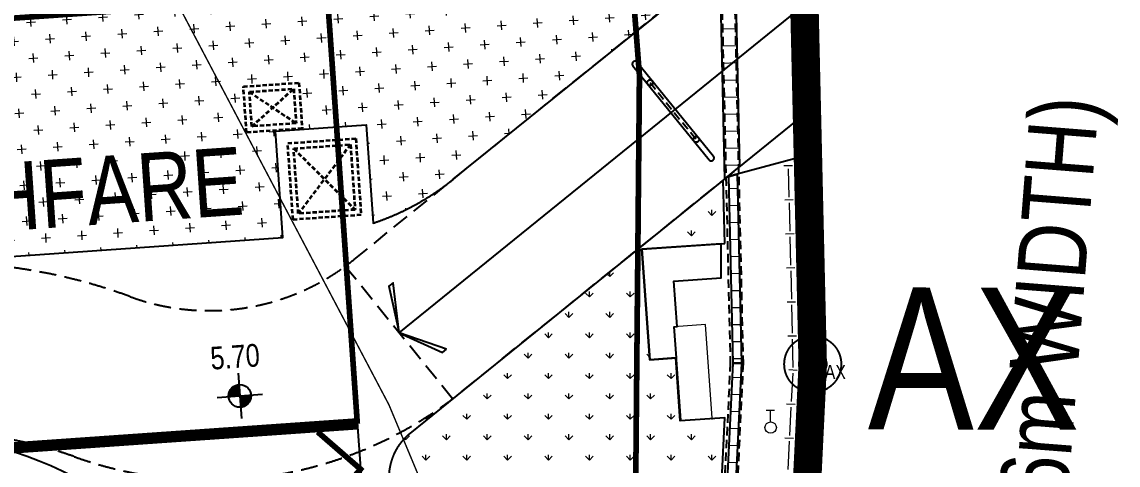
# Model space of a CAD drawing. Header units: millimetres. Extents: x 834681283 to 835686922, y 817551134 to 819407044.
# Drawn here: x 835616546 to 835655109, y 818194229 to 818209841 of the extents above; entities that cross this region are included whole.
import ezdxf
from ezdxf.enums import TextEntityAlignment as Align
from ezdxf.xclip import XClip

# ---------------------------------------------------------------- set-up
doc = ezdxf.new("R2010")
doc.units = ezdxf.units.MM
doc.header["$LTSCALE"] = 1200
doc.header["$MEASUREMENT"] = 0
doc.header["$XCLIPFRAME"] = 0
for name, pattern in [('HIDDENX2', [0.75, 0.5, -0.25]), ('P01-MAAN-P-EVA$0$DGN Style 4', [76.56341402296752, 38.25779588905311, -19.12889794452655, 0.04782224486131638, -19.12889794452655]), ('P01-MAAN-P-EVA$0$HIDDENX2', [0.75, 0.5, -0.25]), ('P01-MAGP-EVA-GREENERY$0$HIDDEN', [0.375, 0.25, -0.125]), ('P01-MAGP-EVA-GREENERY$0$HIDDEN2', [0.1875, 0.125, -0.0625]), ('P01-MAGP-EVA-GREENERY$0$HIDDENX2', [0.75, 0.5, -0.25]), ('P01-MAGP-P-RF$0$P01-MBDR-P-B1$0$FDA(cad v 2007)$0$HIDDENX2', [0.75, 0.5, -0.25]), ('SITE BOUNDARY$0$CENTER', [2, 1.25, -0.25, 0.25, -0.25]), ('SITE BOUNDARY$0$DASHDOT', [1, 0.5, -0.25, 0, -0.25]), ('SITE BOUNDARY$0$PHANTOM', [2.5, 1.25, -0.25, 0.25, -0.25, 0.25, -0.25])]:
    doc.linetypes.add(name, pattern=pattern)
doc.layers.get('Defpoints').update_dxf_attribs({"color": 15})
for name, color, linetype, lineweight in [('12027_SITE$0$00_Base_Plan', 8, 'Continuous', 18), ('P01-MAAN-P-EVA$0$AR-DIM_AR_', 4, 'Continuous', 25), ('P01-MAAN-P-EVA$0$AR-F-LEV_AR_BS_', 4, 'Continuous', 25), ('P01-MAAN-P-EVA$0$AR-SIMS_BL_', 1, 'P01-MAAN-P-EVA$0$DGN Style 4', 140), ('P01-MAGP-EVA-GREENERY$0$A-WALL', 7, 'Continuous', 5), ('P01-MAGP-EVA-GREENERY$0$AR-HATCH_AR_', 8, 'Continuous', 13), ('P01-MAGP-EVA-GREENERY$0$DR-FLD', 8, 'Continuous', 25), ('P01-MAGP-EVA-GREENERY$0$DR-PIT', 8, 'P01-MAGP-EVA-GREENERY$0$HIDDEN2', 35), ('P01-MAGP-P-RF$0$AR-PLANT_AR_BS_MI_', 4, 'Continuous', 25), ('P01-MAGP-P-RF$0$AR-ROOF_AR_BS_MI_', 3, 'Continuous', 18), ('SITE BOUNDARY$0$AR-SIMS_BL_400', 1, 'SITE BOUNDARY$0$PHANTOM', 140)]:
    doc.layers.add(name, color=color, linetype=linetype, lineweight=lineweight)
for name, color, linetype in [('AR-FS-AR-EVA', 1, 'Continuous'), ('P01-MAAN-P-EVA$0$AW-TXT-FS', 4, 'Continuous'), ('P01-MAGP-EVA-GREENERY$0$AR-CRASH GATE', 7, 'Continuous'), ('P01-MAGP-EVA-GREENERY$0$AR-FS-AR-EVA', 8, 'Continuous'), ('P01-MAGP-EVA-GREENERY$0$AR-LANDS_AR_MI_', 9, 'Continuous'), ('P01-MAGP-EVA-GREENERY$0$SURFACE CHANNEL', 8, 'Continuous'), ('SITE BOUNDARY$0$AR-SIMS_BL_SB_400', 4, 'SITE BOUNDARY$0$PHANTOM'), ('SITE BOUNDARY$0$AR-SITE-TXT_AR_BS_', 4, 'Continuous'), ('SITE BOUNDARY$0$XIQU-RLP0830A', 6, 'Continuous')]:
    doc.layers.add(name, color=color, linetype=linetype)
doc.styles.add('P01-MAAN-P-EVA$0$ARIAL', font='arial.ttf', dxfattribs={"width": 0.8})
doc.styles.add('P01-MAAN-P-EVA$0$RLP-SIMPLEX', font='simplex.shx', dxfattribs={"width": 0.8})
doc.styles.add('P01-MAAN-P-EVA$0$Style-Arial', font='arial.ttf')
doc.styles.add('SITE BOUNDARY$0$CAD_2500_2.5mm', font='arial.ttf', dxfattribs={"height": 6.250000000000001})

# ---------------------------------------------------------------- blocks, each defined once
blk = doc.blocks.new('P01-MAAN-P-EVA$0$LEV1')
for p, q in [((0, 2.000000000043656), (0, -2.000000000043656)), ((-2.000000000043656, 0), (2.000000000043656, 0)), ((-0.9989641103552458, 0.04550501362336945), (0, 0.04550501362336945)), ((-0.9893575142723421, 0.1455050136255522), (0, 0.1455050136255522)), ((-0.969395320975309, 0.245505013627735), (0, 0.245505013627735)), ((0.9989641103552458, -0.04550501362336945), (0, -0.04550501362336945)), ((0.9893575142727968, -0.1455050136255522), (0, -0.1455050136255522)), ((0.969395320975309, -0.245505013627735), (0, -0.245505013627735)), ((0.9384169039385597, -0.3455050136299178), (0, -0.3455050136299178)), ((0.8952794440092475, -0.4455050136321006), (0, -0.4455050136321006)), ((0.838107558815409, -0.5455050136342834), (0, -0.5455050136342834)), ((0.7637560326502353, -0.6455050136364662), (0, -0.6455050136364662)), ((0.6665000185194003, -0.745505013638649), (0, -0.745505013638649)), ((0.5339674821098015, -0.8455050136408317), (0, -0.8455050136408317)), ((0.3256075386316297, -0.9455050136430145), (0, -0.9455050136430145))]:
    blk.add_line(p, q)
blk.add_circle((0, 0), 1.000000000021828)
blk = doc.blocks.new('P01-MAAN-P-EVA$0$F-LEV')
for p, q in [((-0.9384169039385597, 0.3455050136299178), (0, 0.3455050136299178)), ((-0.8952794440092475, 0.4455050136321006), (0, 0.4455050136321006)), ((-0.838107558815409, 0.5455050136342834), (0, 0.5455050136342834)), ((-0.7637560326502353, 0.6455050136364662), (0, 0.6455050136364662)), ((-0.6665000185194003, 0.745505013638649), (0, 0.745505013638649)), ((-0.5339674821098015, 0.8455050136408317), (0, 0.8455050136408317)), ((-0.3256075386316297, 0.9455050136430145), (0, 0.9455050136430145))]:
    blk.add_line(p, q)
blk.add_blockref('P01-MAAN-P-EVA$0$LEV1', (0, 0))
at = {"style": 'P01-MAAN-P-EVA$0$RLP-SIMPLEX', "width": 0.8}
blk.add_attdef('FFL', (1.499999999999545, 1.000000000000909), '', height=2, dxfattribs=at)
blk = doc.blocks.new('P01-MAAN-P-EVA')
blk.add_line((835522348.5082536, 818188372.4935522), (835628342.8801814, 818195738.4370065))
at = {"layer": 'P01-MAAN-P-EVA$0$AR-DIM_AR_'}
blk.add_line((835628342.8801814, 818195738.4370065), (835628710.1545498, 818190484.721613), dxfattribs=at)
at = {"layer": 'P01-MAAN-P-EVA$0$AR-DIM_AR_', "const_width": 200}
blk.add_lwpolyline([(835627146.2115387, 818192577.059706), (835628458.3667868, 818194086.4465368), (835626948.9799566, 818195398.601785)], dxfattribs=at)
at = {"layer": 'P01-MAAN-P-EVA$0$AR-SIMS_BL_', "linetype": 'P01-MAAN-P-EVA$0$HIDDENX2'}
blk.add_lwpolyline([(835628339.8027534, 818195782.3069588, 200, 200, 0), (835627293.7301967, 818210745.7869086, 200, 200, 0), (835512324.3485186, 818202708.3186455, 200, 200, 0), (835518637.0362899, 818112408.7901552, 200, 200, 0), (835527615.1242596, 818113036.4336891, 200, 200, 0), (835522348.5082536, 818188372.4935522, 200, 200, 0), (835628339.8027534, 818195782.306959, 0, 0, 0)], format="xyseb", close=True, dxfattribs=at)
at = {"layer": 'P01-MAAN-P-EVA$0$AR-SIMS_BL_', "linetype": 'P01-MAAN-P-EVA$0$HIDDENX2', "const_width": 200}
blk.add_lwpolyline([(835628353.7607595, 818195582.7946177), (835544788.9869705, 818189740.8112353, 0.4142135624238461), (835531920.0429372, 818174937.295455), (835536205.5288228, 818113636.9398848)], format="xyb", dxfattribs=at)
at = {"layer": 'P01-MAAN-P-EVA$0$AR-F-LEV_AR_BS_'}
ref = blk.add_blockref('P01-MAAN-P-EVA$0$F-LEV', (835624211.9466954, 818196667.1790603), dxfattribs=dict(at, xscale=399.9999999886597, yscale=400.0000000000001, zscale=400.0000000000002, rotation=3.998588288781939))
ref.add_attrib('FFL', '5.70', dxfattribs={"layer": '0', "height": 799.9999999999998, "rotation": 3.998591580459447, "style": 'P01-MAAN-P-EVA$0$Style-Arial', "width": 0.8}).set_placement((835624043.4632434, 818198049.9936434), align=Align.MIDDLE)
at = {"layer": 'P01-MAAN-P-EVA$0$AW-TXT-FS', "style": 'P01-MAAN-P-EVA$0$ARIAL', "width": 0.8}
blk.add_text('15m W. THOROUGHFARE', height=2400, rotation=3.964337339414125, dxfattribs=at).set_placement((835591700.0288001, 818200791.2900127))
at = {"layer": 'P01-MAAN-P-EVA$0$AW-TXT-FS', "insert": (835648960.0946434, 818168092.1649772), "char_height": 2400, "width": 78473.73806279896, "attachment_point": 1, "rotation": 85.4986947412282, "style": 'P01-MAAN-P-EVA$0$ARIAL'}
blk.add_mtext('CANTON ROAD (32.6m WIDTH)', dxfattribs=at)
blk = doc.blocks.new('12027_SITE$0$RAILING')
at = {"layer": '12027_SITE$0$00_Base_Plan'}
for p, q in [((-1.199999999953434, 0.15), (-1.199999999953434, -0.15)), ((-1.099999999976717, 0), (-0.1000000000931323, 0))]:
    blk.add_line(p, q, dxfattribs=at)
blk = doc.blocks.new('12027_SITE')
at = {"layer": '12027_SITE$0$00_Base_Plan'}
for p, q in [((835337.0457703101, 818175.4126679674), (835336.7458252452, 818175.4069270571)), ((835336.9034523247, 818175.0098707592), (835336.8957977776, 818175.4097975121))]:
    blk.add_line(p, q, dxfattribs=at)
blk.add_circle((835336.9072795983, 818174.8099073826), 0.2, dxfattribs=at)
at = {"layer": 'Defpoints'}
blk.add_lwpolyline([(835304.582671299, 818174.6602844), (835238.7346727839, 818170.0569365557, 0.4142135623665788), (835224.8822184259, 818154.1220908312), (835228.0692674862, 818108.5333565245, 0.4142135623822082), (835244.0041132107, 818094.6809021666), (835289.0681377341, 818097.831269449, 0.3152987003272162), (835307.727612541, 818112.9408523319), (835319.9754285933, 818155.6511053132, 0.5205671529366895), (835304.582671299, 818174.6602844)], format="xyb", close=True, dxfattribs=at)
at = {"layer": '12027_SITE$0$00_Base_Plan'}
for p, rotation in [((835337.5524230846, 818182.8283914072), 271.3306774083275), ((835337.5802902217, 818181.6287150247), 271.3306774083275), ((835337.6081573588, 818180.4290386422), 271.3306774083275), ((835337.6360244959, 818179.2293622597), 271.3306774083275), ((835337.663891633, 818178.0296858773), 271.3306774083275), ((835337.6917587701, 818176.8300094948), 271.3306774083275), ((835337.617896303, 818175.6322848455), 266.4710962718415), ((835337.5601858184, 818174.4336733571), 267.243464065374), ((835337.5024753339, 818173.2350618688), 267.243464065374)]:
    blk.add_blockref('12027_SITE$0$RAILING', p, dxfattribs=dict(at, rotation=rotation))
blk = doc.blocks.new('SITE BOUNDARY$0$x-boundary')
at = {"layer": 'Defpoints', "color": 30, "linetype": 'SITE BOUNDARY$0$DASHDOT', "const_width": 1, "flags": 128}
blk.add_lwpolyline([(834949.3954564634, 818181.6126474156), (834966.1220000002, 818181.875), (835118.343, 818191.353), (835121.7105681469, 818191.5577918736, 0.3472249984914402), (835144.525800356, 818179.0100601336), (835205.8388638046, 818189.2638885644), (835226.760311512, 818192.7627352992, 0.04236734534605296), (835251.3438937684, 818199.0501133072), (835253.4962581748, 818199.8746463032), (835336.548, 818205.447), (835336.791, 818204.998), (835338.0059999999, 818193.445), (835338.387, 818177.043), (835337.676, 818162.317), (835336.3740000001, 818150.707), (835335.943, 818146.535), (835335.078, 818138.01), (835334.561, 818125.55), (835334.745, 818110.3709999999), (835335.806, 818094.515), (835339.776, 818071.453), (835344.225, 818019.2459999999), (835265.0079999999, 818008.1570059188), (835250.1450000006, 818006.082), (835219.5149999999, 818003.188), (835170.7829999999, 817998.958), (834937.715, 817969.156), (834936.337, 817964.5340000001), (834919.733, 817960.869036), (834910.448, 817961.875), (834892.2609999999, 817958.575), (834867.11, 817956.1579999999), (834854.7629999999, 817954.218), (834831.796, 817952.938), (834809.122, 817948.913), (834805.332, 817949.701), (834786.498, 817945.16), (834739.363, 817940.207), (834722.401, 817937.921), (834717.8940000001, 817936.6490000001), (834708.2590399999, 817935.0490000001), (834694.5809999999, 817933.5090000001), (834687.683, 817936.854), (834552.2509999999, 817919.4890000001), (834427.4809999999, 817871.8559976991), (834422.426, 817865.90602), (834398.36, 817846.373992), (834371.127, 817819.016), (834357.334, 817802.65), (834345.460018, 817778.03), (834335.418, 817757.9190000001, -0.3055422434766821), (834321.1309999999, 817746.233), (834302.565, 817746.0080385001), (834292.36, 817748.208), (834267.6009999999, 817746.622), (834095.099, 817746.458), (834084.478, 817748.7490000001), (834079.554, 817752.5240000001), (834078.066, 817752.6199630001), (834069.088, 817746.181), (834066.2109999999, 817746.056), (834061.445, 817746.7729999999), (834056.724, 817746.618), (834047.613, 817747.372), (834032.030983, 817756.594), (834014.286, 817769.672), (833995.2170000001, 817786.385), (833980.295, 817801.7629999999), (833962.533, 817823.975), (833953.531, 817838.011), (833947.358, 817854.992), (833946.924, 818070.715, -0.2154508515418256), (834003.5669999999, 818209.6619804449), (834003.5129999999, 818271.667), (834240.0059999999, 818271.9090000001), (834328.819, 818399.5030062578), (834368.25, 818372.187), (834334.0040000001, 818320.998), (834339.8389999826, 818317.115000011, -0.4149358039952789), (834340.6700001019, 818312.9480001539), (834325.1040000004, 818289.698, -0.3405885872195328), (834311.2229998113, 818285.0279999999, 0.3847237820261966), (834290.2579999996, 818276.0959999999, -0.0458058889657817), (834261.1319999867, 818214.4920000001), (834162.9800000002, 818056.875, 0.2356932062222075), (834159.885, 818024.2), (834158.3459999999, 818022.4049999999, 0.2102691850557803), (834181.316, 818000.738), (834182.8130000001, 818002.485, 0.2311735244485605), (834214.984000002, 818007.15), (834353.4700000021, 818101.5090000001, 0.02563671911603136), (834365.515999998, 818111.3049999982), (834369.3020000014, 818114.837), (834377.863, 818123.104, -0.4178936957615127), (834382.132, 818123.056), (834386.2199999987, 818118.822, 0.4262022271463924), (834389.1280000036, 818118.6900000033), (834428.7900000004, 818156.9890000001, -0.5375997577145221), (834433.6760000006, 818155.9040000001), (834433.728, 818152.4870000001), (834438.2799999999, 818169.875), (834460.8249999995, 818185.6390000001, -0.3901729404018224), (834489.6799999999, 818188.941), (834492.8119999999, 818186.375), (834497.7500000019, 818181.8120000004, 0.1251081027996165), (834546.3119999999, 818161.687), (834570.5620000005, 818158.5), (834615.0619999996, 818157.312), (834652.5619999999, 818159.937), (834669.6814234746, 818161.9059850451), (834700.2167568029, 818162.108325962), (834709.8281342128, 818162.6720262696), (834837.9847178684, 818163.5212497002, 0.02644429543037592), (834854.445244273, 818164.501851758, 0.001856966815730646), (834855.5961878177, 818164.6360715672, 0.05525627884412565), (834860.3160539342, 818165.7422156282, 0.2310861750518882), (834874.0166033007, 818180.130981288), (834880.6890000012, 818180.535), (834904.7433445249, 818180.9122877186, 0.07731153682373477), (834909.1861099771, 818172.2806775658, 0.2675364860743751), (834920.0296747052, 818167.4602500092, 0.03637713302788992), (834937.2444777816, 818170.5438335758, 0.2494171956158532)], format="xyb", close=True, dxfattribs=at)
at = {"layer": 'Defpoints', "color": 30}
blk.add_circle((835338.3870000166, 818177.043299989), 1, dxfattribs=at)
at = {"layer": 'Defpoints', "color": 30, "style": 'SITE BOUNDARY$0$CAD_2500_2.5mm', "oblique": 359.9999987515612, "width": 0.8}
blk.add_text('AX', height=5, rotation=359.909184058951, dxfattribs=at).set_placement((835340.3242882119, 818174.7470399238))
blk = doc.blocks.new('SITE BOUNDARY')
at = {"layer": 'SITE BOUNDARY$0$AR-SIMS_BL_400', "ltscale": 3, "const_width": 0.2}
blk.add_lwpolyline([(835205.967713655, 818187.3215969054), (835227.4017731363, 818191.1423574201, 0.04919379695137301), (835256.6874020555, 818199.3961517689), (835258.8234410972, 818200.232073454), (835285.938085068, 818202.0513295376), (835285.9727178891, 818201.4156632093), (835309.2716431464, 818202.6718212748), (835309.2208451042, 818203.6140114499), (835336.548215934, 818205.4478256224), (835336.7910000669, 818204.998000004), (835338.0060000003, 818193.445), (835338.3870000002, 818177.043), (835337.6760000006, 818162.317), (835336.3740000002, 818150.7069999996), (835335.9430000004, 818146.5350000003), (835335.0780000007, 818138.0100000005), (835334.5610000003, 818125.5499999999), (835334.7450000006, 818110.3709999997), (835335.6156377018, 818097.3093875501), (835212.7614046936, 818088.7203368283)], format="xyb", close=True, dxfattribs=at)
at = {"layer": 'SITE BOUNDARY$0$AR-SIMS_BL_400', "color": 4}
blk.add_circle((835338.3870000669, 818177.0430000043), 0.4, dxfattribs=at)
at = {"layer": 'SITE BOUNDARY$0$AR-SIMS_BL_SB_400', "ltscale": 5, "const_width": 0.5}
blk.add_lwpolyline([(835144.6618437314, 818176.3934268437), (835227.4017731363, 818191.1423574201, 0.0491937969499723), (835256.6874020555, 818199.3961517689), (835258.8234410972, 818200.232073454), (835285.938085068, 818202.0513295376), (835285.9727178891, 818201.4156632093), (835309.2716431464, 818202.6718212748), (835309.2208451042, 818203.6140114499), (835336.548215934, 818205.4478256224), (835336.7910000669, 818204.998000004), (835338.0060000003, 818193.445), (835338.3870000002, 818177.043), (835337.6760000006, 818162.317), (835336.3740000002, 818150.7069999996), (835335.9430000004, 818146.5350000003), (835335.0780000007, 818138.0100000005), (835334.5610000003, 818125.5499999999), (835334.7450000006, 818110.3709999997), (835335.6156373599, 818097.309387531), (835335.806, 818094.515), (835339.776, 818071.453)], format="xyb", dxfattribs=at)
at = {"layer": 'SITE BOUNDARY$0$XIQU-RLP0830A', "color": 212, "linetype": 'SITE BOUNDARY$0$CENTER', "ltscale": 0.8, "true_color": 0xb300b3, "const_width": 0.2}
blk.add_lwpolyline([(835286.8595096358, 818095.5898073158), (835320.0389396354, 818097.1393873137), (835327.5924196368, 818097.4920173134), (835329.543847488, 818097.582709993), (835329.3764846266, 818099.8408723108, -0.05534238246259673), (835330.4255170673, 818151.4921325732, 0.06463781945915717), (835330.9138293717, 818205.0722543845), (835330.9138114426, 818205.0724030975), (835330.9140182555, 818205.0706876367), (835309.220507328, 818203.6202764428)], format="xyb", dxfattribs=at)
at = {"layer": 'Defpoints'}
blk.add_blockref('SITE BOUNDARY$0$x-boundary', (-7.830330895686188e-06, 7.990685761072314e-06), dxfattribs=at)
at = {"layer": 'SITE BOUNDARY$0$AR-SITE-TXT_AR_BS_', "color": 4, "style": 'SITE BOUNDARY$0$CAD_2500_2.5mm', "oblique": 359.9999987515612, "width": 0.8}
blk.add_text('AX', height=0.5, rotation=359.9091840593211, dxfattribs=at).set_placement((835338.8080336747, 818176.5182055248))
blk = doc.blocks.new('P01-MAGP-P-RF')
at = {"layer": 'P01-MAGP-P-RF$0$AR-PLANT_AR_BS_MI_'}
blk.add_lwpolyline([(835335167.0057443, 818181284.5663141), (835332379.5539615, 818181089.7001171), (835332651.5302926, 818177199.2192091), (835333593.2454478, 818177265.0433601), (835333516.5447594, 818178362.3640176), (835333616.3012938, 818178369.3378127), (835333504.721442, 818179965.4299493), (835335167.0086253, 818180081.6376603)], close=True, dxfattribs=at)
at = {"layer": 'P01-MAGP-P-RF$0$AR-PLANT_AR_BS_MI_', "lineweight": 13}
blk.add_lwpolyline([(835319975.4285933, 818155651.1053132, 0.520567152926035), (835304582.671299, 818174660.2844), (835238734.6727839, 818170056.9365556, 0.4142135623714282), (835224882.2184259, 818154122.0908312), (835228069.2674862, 818108533.3565245, 0.4142135623739243), (835244004.1132107, 818094680.9021666), (835289068.137734, 818097831.269449, 0.3152987003235073), (835307727.6125411, 818112940.8523319)], format="xyb", close=True, dxfattribs=at)
at = {"layer": 'P01-MAGP-P-RF$0$AR-ROOF_AR_BS_MI_'}
blk.add_lwpolyline([(835334613.8674347, 818178439.0648465), (835333516.5447594, 818178362.3640176), (835333746.6472409, 818175070.3960897), (835334843.9699165, 818175147.0969172)], close=True, dxfattribs=at)
at = {"layer": 'P01-MAGP-P-RF$0$AR-ROOF_AR_BS_MI_', "linetype": 'P01-MAGP-P-RF$0$P01-MBDR-P-B1$0$FDA(cad v 2007)$0$HIDDENX2'}
blk.add_lwpolyline([(835319139.1353179, 818155890.9251571, 0.5205671529267053), (835304643.3437868, 818173792.4025826), (835238795.3452717, 818169189.054738, 0.4142135623688354), (835225750.1002433, 818154182.763319), (835228937.1493038, 818108594.0290123, 0.4142135623741363), (835243943.4407228, 818095548.7839842), (835289007.4652462, 818098699.1512666, 0.3152987003220428), (835306891.3192657, 818113180.6721758)], format="xyb", close=True, dxfattribs=at)
blk = doc.blocks.new('P01-MAGP-EVA-GREENERY$0$CORE_3F-8F$0$-ARR-06')
at = {"color": 4}
blk.add_lwpolyline([(-2.499999999999971, -4.000000000000091), (2.84e-14, -9.24e-14), (-2.499999999999964, 3.999999999999913), (-1.999999999999971, 3.999999999999913), (2.84e-14, -9.24e-14), (-1.999999999999971, -4.000000000000085)], close=True, dxfattribs=at)
blk = doc.blocks.new('P01-MAGP-EVA-GREENERY$0$CRASH GATE')
at = {"layer": 'Defpoints', "linetype": 'P01-MAGP-EVA-GREENERY$0$HIDDEN'}
blk.add_line((2.148457805332249e-07, 1286.729612252151), (1.427818211537069e-07, -1286.73914582695), dxfattribs=at)
at = {"layer": 'P01-MAGP-EVA-GREENERY$0$AR-CRASH GATE', "ltscale": 0.15}
for p, q in [((-99.99999976158142, 2128.535435557365), (-99.99999988079071, -2128.535435438156)), ((100.0000002384186, 2128.535435438156), (100.0000001192093, -2128.535435557365))]:
    blk.add_line(p, q, dxfattribs=at)
for centre in [(7.152557373046875e-07, 1286.738624811172), (2.384185791015625e-07, -1286.738624691963)]:
    blk.add_circle(centre, 99.99999990572114, dxfattribs=at)
for centre, start, end in [((2.384185791015625e-07, 2128.535435676575), 0, 180), ((4.76837158203125e-07, -2128.535435676575), 180, 0)]:
    blk.add_arc(centre, 99.9999998974077, start, end, dxfattribs=at)
blk = doc.blocks.new('P01-MAGP-EVA-GREENERY')
at = {"layer": 'P01-MAGP-EVA-GREENERY$0$AR-HATCH_AR_'}
h = blk.add_hatch(dxfattribs=at)
h.set_pattern_fill('CROSS', color=256, scale=100.0000000000001, style=0)
h.set_pattern_definition([(3.998948738173892, (835214888.6500797, 818166455.2138543), (589.170246304936, 677.7377227725948), [317.5000000000002, -952.5000000000014]), (93.99894873817387, (835215058.0845106, 818166307.9212928), (-677.7377227725948, 589.170246304936), [317.5, -952.5000000000006])])
h.paths.add_polyline_path([(835318469.3571146, 818185204.4968989), (835318356.3807575, 818186820.5526965), (835320311.6087604, 818186957.2401409), (835320424.585117, 818185341.1843429)], flags=16)
h.paths.add_polyline_path([(835319126.5414735, 818198190.2304884), (835318937.7553008, 818198423.3823293), (835319784.873656, 818199109.3054241), (835319973.6598291, 818198876.1535829)], flags=16)
edge = h.paths.add_edge_path()
edge.add_arc((835330533.4482261, 818199183.163452), 4000.000000506902, 5.270403674871548, 93.08610544305019)
edge.add_line((835330318.1015841, 818203177.3624742), (835322892.2487245, 818202776.9987293))
edge.add_line((835322892.2487245, 818202776.9987293), (835322146.1835659, 818202172.8997632))
edge.add_arc((835322074.8755126, 818201678.0107236), 500.0000000105337, -91.35961832650082, 81.80074253515028, ccw=False)
edge.add_line((835322063.0117179, 818201178.1514931), (835320950.2800695, 818201204.5613663))
edge.add_line((835320950.2800695, 818201204.5613663), (835304227.9388404, 818187664.2573897))
edge.add_line((835304227.9388404, 818187664.2573897), (835304857.1842101, 818186887.0506823))
edge.add_line((835304857.1842101, 818186887.0506823), (835303069.6871082, 818185439.6895899))
edge.add_line((835303069.6871082, 818185439.6895899), (835302440.4417343, 818186216.8963041))
edge.add_line((835302440.4417343, 818186216.8963041), (835296900.750124, 818181731.3337083))
edge.add_arc((835297530.0373662, 818180954.1609044), 1000.000000125978, 128.9975561059199, 273.9989473028123)
edge.add_line((835297599.7755116, 818179956.5955725), (835319746.052492, 818181504.8052404))
edge.add_line((835319746.052492, 818181504.8052404), (835319484.49189, 818185246.2826362))
edge.add_line((835319484.49189, 818185246.2826362), (835322676.700945, 818185469.4447815))
edge.add_line((835322676.700945, 818185469.4447815), (835322918.5165691, 818182010.4081992))
edge.add_arc((835320076.3878237, 818190549.8639326), 9000.000001591716, 288.408637722319, 308.997558486337)
edge.add_line((835325739.9732941, 818183555.3089327), (835335124.8120698, 818191141.061415))
edge.add_arc((835122272.1371683, 818179971.8444364), 213145.519823034, 3.003779927596151, 5.270403672607287)
h.paths.add_polyline_path([(835329753.1853336, 818201626.5244974), (835330840.5315187, 818201702.5394545)], flags=16)
h = blk.add_hatch(dxfattribs=at)
h.set_pattern_fill('_USER', color=256, scale=600, angle=90, style=0, pattern_type=0)
h.set_pattern_definition([(1.330677171082929, (835335687.8665396, 818189892.7882607), (-13.9335660746283, 599.8381912953231), [])])
h.paths.add_polyline_path([(835335687.8665394, 818189892.7882608), (835335665.8187889, 818190841.9410232), (835335632.7164522, 818192266.9922699), (835335083.013888, 818192247.8006241), (835335116.0875533, 818190823.9836757), (835335138.163975, 818189873.5966148), (835335284.7394509, 818183563.5416075), (835335824.7363347, 818184000.5615416)])
h = blk.add_hatch(dxfattribs=at)
h.set_pattern_fill('_USER', color=256, scale=600, angle=90, style=0, pattern_type=0)
h.set_pattern_definition([(1.330677171650851, (835335885.5987616, 818177074.2939028), (-13.93356608057444, 599.8381912951849), [])])
h.paths.add_polyline_path([(835335585.430604, 818177078.0491705), (835335432.6410282, 818183655.6203501), (835335730.835263, 818183736.8421699), (835335885.5987616, 818177074.2939028)])
h = blk.add_hatch(dxfattribs=at)
h.set_pattern_fill('GRASS', color=256, scale=40, style=0)
h.set_pattern_definition([(90, (-18711.63412451744, -323.1979193687439), (-718.4204896000002, 718.4204896000003), [190.5, -1246.3409792]), (45.00000000000001, (-18711.63412451744, -323.1979193687439), (-718.4204896855327, 718.4204896855334), [190.5, -825.5000000000006]), (135, (-18711.63412451744, -323.1979193687439), (-718.4204896855334, -718.4204896855327), [190.5, -825.5000000000006])])
edge = h.paths.add_edge_path()
edge.add_line((835335292.2712258, 818175153.3878969), (835333723.451291, 818175043.7137378))
edge.add_line((835333723.451291, 818175043.7137378), (835333568.3063005, 818177263.3001584))
edge.add_line((835333568.3063005, 818177263.3001584), (835332651.5302926, 818177199.2192091))
edge.add_line((835332651.5302926, 818177199.2192091), (835332379.5539614, 818181089.7001171))
edge.add_line((835332379.5539614, 818181089.7001171), (835335296.9321941, 818181293.6502311))
edge.add_line((835335296.9321941, 818181293.6502311), (835335235.6492873, 818183523.7926437))
edge.add_line((835335235.6492873, 818183523.7926437), (835324215.1855614, 818174600.3753556))
edge.add_arc((835325473.7599932, 818173046.0297059), 1999.99999978098, 128.997554178979, 218.9975794825329)
edge.add_line((835323919.4148993, 818171787.4545877), (835326458.2359874, 818168652.0008192))
edge.add_line((835326458.2359874, 818168652.0008192), (835327002.2559634, 818169092.5011271))
edge.add_line((835327002.2559634, 818169092.5011271), (835329771.1199726, 818165672.9409074))
edge.add_line((835329771.1199726, 818165672.9409074), (835329227.1012503, 818165232.4416142))
edge.add_line((835329227.1012503, 818165232.4416142), (835329856.3888104, 818164455.2690674))
edge.add_line((835329856.3888104, 818164455.2690674), (835330400.4072459, 818164895.7681284))
edge.add_line((835330400.4072459, 818164895.7681284), (835333169.2712555, 818161476.2079086))
edge.add_line((835333169.2712555, 818161476.2079086), (835332625.2540731, 818161035.7098633))
edge.add_line((835332625.2540731, 818161035.7098633), (835334291.3275766, 818158978.1027039))
edge.add_line((835334291.3275766, 818158978.1027039), (835334683.9138342, 818162553.2881154))
edge.add_line((835334683.9138342, 818162553.2881154), (835335292.2712258, 818175153.3878969))
h = blk.add_hatch(dxfattribs=at)
h.set_pattern_fill('_USER', color=256, scale=600, angle=90, style=0, pattern_type=0)
h.set_pattern_definition([(177.2357946116479, (835335304.9104294, 818171268.0068337), (-28.93546339320809, -599.3018763179541), [])])
h.paths.add_polyline_path([(835335304.9104294, 818171268.0068337), (835335585.4306041, 818177078.0491704), (835335885.5987616, 818177074.2939028), (835335604.6229823, 818171254.815255)])
at = {"layer": 'P01-MAGP-EVA-GREENERY$0$A-WALL', "linetype": 'P01-MAGP-EVA-GREENERY$0$HIDDEN', "const_width": 50.00000000000006}
blk.add_lwpolyline([(835274088.9610943, 818171947.1061788), (835273240.7732723, 818184079.9562244), (835288739.3552431, 818185815.7830609), (835283325.3747799, 818196482.6521236), (835284864.6730961, 818198112.2882051), (835310687.5471095, 818199917.5233462), (835323478.3522729, 818175609.8955871), (835328743.4670234, 818162996.7864552), (835327742.3246652, 818154343.0262414), (835316534.7638806, 818149596.72662), (835319855.7407883, 818141557.6319972), (835318710.4108881, 818137563.7633592), (835313438.4613312, 818134959.6445372)], dxfattribs=at)
at = {"layer": 'P01-MAGP-EVA-GREENERY$0$AR-FS-AR-EVA', "linetype": 'P01-MAGP-EVA-GREENERY$0$HIDDENX2'}
for p, q in [((835322254.2459935, 818180732.8677173), (835335550.5279276, 818191499.0464346)), ((835326058.6166425, 818176093.0269157), (835335726.5508308, 818183921.2835523)), ((835325718.1586982, 818175824.12081), (835321939.9812831, 818180490.1878921))]:
    blk.add_line(p, q, dxfattribs=at)
at = {"layer": 'P01-MAGP-EVA-GREENERY$0$AR-FS-AR-EVA'}
for p, q in [((835335726.5508306, 818183921.2835525), (835338181.0590273, 818185908.7319257)), ((835338215.8929416, 818184409.1364468), (835335381.1290779, 818183641.5895816))]:
    blk.add_line(p, q, dxfattribs=at)
blk.add_lwpolyline([(835323833.6065148, 818178151.5517212), (835338093.0475755, 818189697.6133662)], dxfattribs=at)
at = {"layer": 'P01-MAGP-EVA-GREENERY$0$AR-FS-AR-EVA', "linetype": 'P01-MAGP-EVA-GREENERY$0$HIDDENX2'}
for centre, radius, start, end in [((835307676.6284277, 818161253.5572467), 19362.66694202627, 69.80537345905978, 95.01491707019458), ((835317157.0190709, 818187027.9672155), 8100.000000000007, 249.8053734590598, 308.9975561377693), ((835317185.6660734, 818187051.1630803), 14100.00000000001, 250.1968909358194, 308.9975561377693), ((835307665.7010224, 818160612.9284679), 14000.00000000001, 70.19689093581941, 94.82331399214965)]:
    blk.add_arc(centre, radius, start, end, dxfattribs=at)
at = {"layer": 'P01-MAGP-EVA-GREENERY$0$AR-HATCH_AR_'}
blk.add_lwpolyline([(835336548.2159352, 818205447.8256238), (835336791.0000678, 818204998.0000055), (835338006.0000677, 818193445.000006), (835338387.0000678, 818177043.0000056), (835337676.0000678, 818162317.0000048), (835336374.000069, 818150707.0000061), (835335943.0000682, 818146535.0000048), (835335078.000002, 818138010.0000019), (835334561.0000678, 818125550.0000057), (835334745.0000684, 818110371.0000049), (835335444.8404423, 818099871.749027)], dxfattribs=at)
at = {"layer": 'P01-MAGP-EVA-GREENERY$0$AR-LANDS_AR_MI_'}
for points in [[(835334516.5373454, 818199550.5883727, 0.4030911091048036), (835330318.1015841, 818203177.3624742), (835322892.2487247, 818202776.9987296), (835322146.1835657, 818202172.8997633, -0.9420258311389677), (835322063.0117183, 818201178.1514928), (835320950.2800691, 818201204.5613663), (835304227.9388404, 818187664.25739), (835304857.1842101, 818186887.0506823), (835303069.6871082, 818185439.6895899), (835302440.441734, 818186216.8963039), (835296900.7501234, 818181731.333708, 0.733239669976735), (835297599.7755116, 818179956.5955728), (835319746.052492, 818181504.8052404), (835319484.49189, 818185246.2826358), (835322676.700945, 818185469.4447815), (835322918.5165695, 818182010.4081995, 0.09007857187209276), (835325739.9732941, 818183555.308933), (835335124.8120693, 818191141.0614153, 0.009890334280886643)], [(835335296.9321942, 818181293.6502311), (835335235.6492873, 818183523.7926437), (835324215.1855618, 818174600.3753563, 0.4142136917371972), (835323919.4148993, 818171787.4545877), (835326458.2359874, 818168652.0008192), (835327002.2559634, 818169092.5011271), (835329771.1199726, 818165672.9409074), (835329227.1012503, 818165232.4416142), (835329856.3888104, 818164455.2690674), (835330400.4072459, 818164895.7681284), (835333169.2712555, 818161476.2079086), (835332625.2540731, 818161035.7098633), (835334291.3275766, 818158978.1027039), (835334683.9138342, 818162553.2881154), (835335292.2712258, 818175153.3878969), (835333723.451291, 818175043.7137378), (835333568.3063005, 818177263.3001584), (835332651.5302926, 818177199.2192091), (835332379.5539614, 818181089.7001171)]]:
    blk.add_lwpolyline(points, format="xyb", close=True, dxfattribs=at)
at = {"layer": 'P01-MAGP-EVA-GREENERY$0$DR-FLD'}
blk.add_lwpolyline([(835335687.8665394, 818189892.7882608), (835335665.8187889, 818190841.9410232), (835335632.7164522, 818192266.9922699), (835335083.013888, 818192247.8006241), (835335116.0875533, 818190823.9836757), (835335138.163975, 818189873.5966148), (835335284.7394509, 818183563.5416075), (835335824.7363347, 818184000.5615416), (835335687.8665396, 818189892.7882607)], dxfattribs=at)
at = {"layer": 'P01-MAGP-EVA-GREENERY$0$DR-FLD', "ltscale": 0.15}
for points in [[(835335585.430604, 818177078.0491705), (835335432.6410282, 818183655.6203501), (835335730.835263, 818183736.8421699), (835335885.5987616, 818177074.2939028)], [(835335304.9104294, 818171268.0068337), (835335585.4306041, 818177078.0491704), (835335885.5987616, 818177074.2939028), (835335604.6229823, 818171254.815255)]]:
    blk.add_lwpolyline(points, close=True, dxfattribs=at)
at = {"layer": 'P01-MAGP-EVA-GREENERY$0$DR-FLD'}
blk.add_arc((835305589.9969845, 818159739.2056019), 14175.00000030568, 343.9989463942032, 93.99896823156158, dxfattribs=at)
at = {"layer": 'P01-MAGP-EVA-GREENERY$0$DR-PIT'}
for p, q in [((835318569.8415183, 818186634.9873338), (835320211.1243578, 818185526.7497061)), ((835318654.9224774, 818185417.9576589), (835320126.0433975, 818186743.7793809)), ((835320128.360957, 818184639.7081418), (835322283.8901039, 818182484.7849183)), ((835322123.491572, 818184779.1851249), (835320288.7594885, 818182345.3079348))]:
    blk.add_line(p, q, dxfattribs=at)
for points in [[(835318356.3807576, 818186820.5526966), (835320311.6087604, 818186957.2401409), (835320424.5851171, 818185341.184343), (835318469.3571146, 818185204.496899)], [(835318569.841518, 818186634.9873339), (835320126.0433974, 818186743.779381), (835320211.1243578, 818185526.7497061), (835318654.9224776, 818185417.9576588)], [(835319914.9001975, 818184825.2735051), (835322309.0569351, 818184992.6458855), (835322497.3508631, 818182299.219555), (835320103.1941253, 818182131.8471748)], [(835320128.3609573, 818184639.7081417), (835322123.491572, 818184779.1851249), (835322283.8901039, 818182484.7849183), (835320288.7594885, 818182345.3079348)]]:
    blk.add_lwpolyline(points, close=True, dxfattribs=at)
at = {"layer": 'P01-MAGP-EVA-GREENERY$0$SURFACE CHANNEL', "linetype": 'P01-MAGP-EVA-GREENERY$0$HIDDEN'}
for points in [[(835335615.8322738, 818190840.7798926), (835335935.6267872, 818177073.668026), (835335232.4629768, 818162509.9686291), (835333506.5356266, 818146792.3774958), (835332633.1365863, 818138184.6014789), (835332110.3841325, 818125585.9623946), (835332295.9885448, 818110274.6071665), (835333093.3134983, 818098312.8582946), (835329432.6980637, 818098139.1564573), (835329330.3392849, 818100293.1886384)], [(835335166.074069, 818190825.1448061), (835335485.3745525, 818177079.3009275), (835334783.6500418, 818162545.4118456), (835333059.0217515, 818146839.6509229), (835332184.0800407, 818138216.6711372), (835331660.2710016, 818125592.5677303), (835331846.170101, 818110256.902361), (835332613.8025352, 818098740.6110982), (835329860.8325741, 818098609.9784348), (835329779.8320683, 818100314.5483625)]]:
    blk.add_lwpolyline(points, dxfattribs=at)
blk.add_arc((835305623.8680996, 818159766.6335453), 13975.00000004658, 343.9989463942032, 93.99896823156158, dxfattribs=at)
at = {"layer": 'P01-MAGP-EVA-GREENERY$0$AR-CRASH GATE', "rotation": 38.99755848448176}
blk.add_blockref('P01-MAGP-EVA-GREENERY$0$CRASH GATE', (835333476.6512967, 818185959.65507), dxfattribs=at)
at = {"layer": 'P01-MAGP-EVA-GREENERY$0$AR-FS-AR-EVA', "xscale": -374.9999999459001, "yscale": 375.0000003576258, "zscale": 375, "rotation": 38.91135159049234}
blk.add_blockref('P01-MAGP-EVA-GREENERY$0$CORE_3F-8F$0$-ARR-06', (835323833.606515, 818178151.5517215), dxfattribs=at)

msp = doc.modelspace()

# ---------------------------------------------------------------- linework, layer by layer
at = {"layer": 'AR-FS-AR-EVA', "linetype": 'HIDDENX2'}
msp.add_arc((835613646.0528435, 818181354.242931), 14000, 70.19690188858631, 94.82330718648782, dxfattribs=at)

# ---------------------------------------------------------------- block references
ref = msp.add_blockref('12027_SITE', (305980.3518221378, 20741.31446456909), dxfattribs=dict(xscale=1000, yscale=1000, zscale=1000))
XClip(ref).set_block_clipping_path([(835171.4179906907, 818003.0079180738), (835380.9419443216, 818241.1415228392)])
ref = msp.add_blockref('SITE BOUNDARY', (305980.3518221378, 20741.31446456909), dxfattribs=dict(xscale=1000, yscale=1000, zscale=1000))
XClip(ref).set_block_clipping_path([(835171.4179906907, 818003.0079180738), (835381.5676709538, 818003.0079180738), (835380.9419443216, 818241.1415228392), (835171.4179906907, 818241.1415228392)])
ref = msp.add_blockref('P01-MAGP-EVA-GREENERY', (305980.3518218994, 20741.31446480751))
XClip(ref).set_block_clipping_path([(835304579.184374, 818174710.1626656), (835305796.165823, 818174873.3149368), (835307662.0338197, 818174689.8070786), (835310520.3633885, 818174065.1796945), (835313081.8681743, 818173026.565997), (835315581.7919986, 818171259.1109881), (835317651.2761323, 818169000.3924677), (835319046.8494221, 818167007.0337248), (835320133.4085228, 818164236.8954862), (835320669.2049217, 818161588.339545), (835320843.1778568, 818158211.368624), (835320023.4914253, 818155637.3225639), (835307775.6753732, 818112927.0695825), (835307486.5656325, 818111403.7745718), (835306472.3023188, 818108849.5676203), (835303557.4701333, 818104111.4948183), (835299124.0129836, 818101088.6384549), (835297415.7114913, 818099718.8653644), (835294427.9237889, 818098869.5449544), (835299696.7221286, 818083540.2194344), (835299696.7221286, 818003007.9180738), (835381567.6709538, 818003007.9180738), (835381567.6709538, 818241141.5228392), (835171417.9906907, 818241141.5228392), (835171417.9906907, 818003007.9180738), (835299646.7221286, 818003007.9180738), (835299646.7221286, 818083531.8665625), (835294380.6194693, 818098853.3491247), (835289071.6246588, 818097781.3911836), (835244007.6001352, 818094631.0239012), (835243402.3726704, 818094599.0591453), (835242636.0318141, 818094583.6296563), (835241827.5000405, 818094619.5304664), (835240278.7908783, 818094803.1013474), (835238615.9808831, 818095198.6516088), (835236837.1062446, 818095894.4355551), (835235914.818166, 818096333.9795084), (835235308.0351869, 818096662.1879468), (835233986.3356233, 818097536.8864938), (835232722.909551, 818098548.7006296), (835231238.5995908, 818100145.3524557), (835230243.8710234, 818101523.0034088), (835229459.3735335, 818102997.1350085), (835228749.5628562, 818104567.991932), (835228038.0088664, 818107442.8705243), (835228019.3892208, 818108529.8695997), (835224832.3401604, 818154118.6039063), (835224786.1936965, 818154547.7584285), (835224773.2807815, 818155026.8918852), (835224783.5408298, 818155896.2038279), (835224816.9600604, 818156261.0471077), (835224880.3945836, 818156930.3651428), (835224980.8038678, 818157693.5020338), (835225188.0995655, 818158657.4187651), (835225368.2602261, 818159369.90378), (835225838.1759521, 818160711.976452), (835226139.2108691, 818161405.4137219), (835226545.7954304, 818162235.3437661), (835227243.4511546, 818163421.3939792), (835227831.7674248, 818164241.3849411), (835228201.1016024, 818164708.4587804), (835228901.1138991, 818165512.979474), (835229693.714691, 818166280.4427017), (835231339.2155919, 818167719.4297662), (835233198.9440969, 818168772.0604982), (835234724.5905447, 818169505.6878428), (835236291.5872612, 818169941.2428173), (835238731.1858591, 818170106.814821)])
msp.add_blockref('P01-MAGP-P-RF', (305980.3518218994, 20741.31446480751))

# ---------------------------------------------------------------- next in the draw order: block references
msp.add_blockref('P01-MAAN-P-EVA', (2.384185791015625e-07, -2.384185791015625e-07))

doc.saveas('drawing.dxf')
